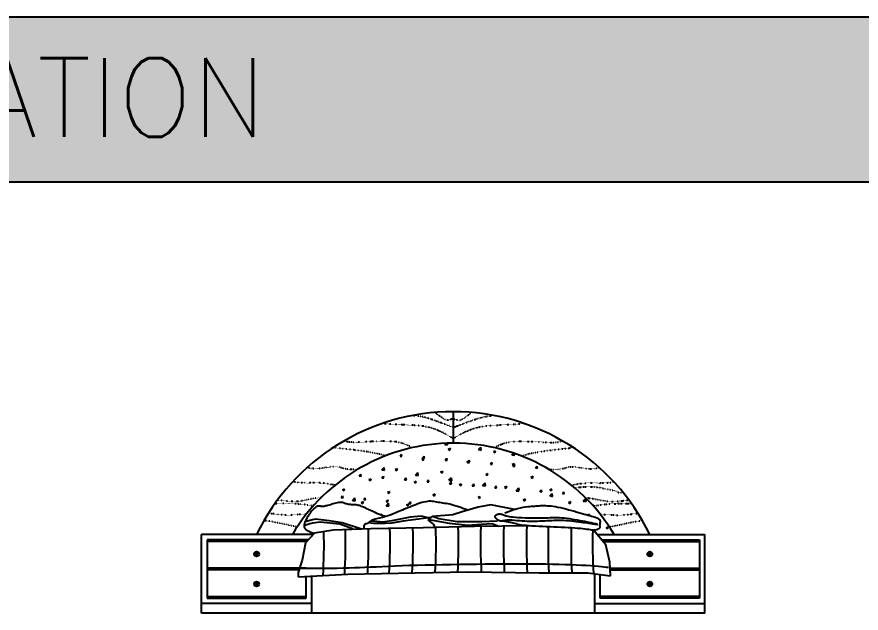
# Model space of a CAD drawing. Header units: millimetres. Extents: x 6388 to 59789, y -18725 to 8137.
# Drawn here: x 36624 to 41991, y 4348 to 8137 of the extents above; entities that cross this region are included whole.
import ezdxf

# ---------------------------------------------------------------- set-up
doc = ezdxf.new("R2010")
doc.units = ezdxf.units.MM
doc.linetypes.add('DOT', pattern=[0.25, 0, -0.25])
doc.layers.add('www.cad-blocks.net', color=7, linetype='Continuous')
doc.styles.get("Standard").update_dxf_attribs({"font": 'arial.ttf'})

# ---------------------------------------------------------------- blocks, each defined once
blk = doc.blocks.new('A$C733158CD')
at = {"linetype": 'DOT'}
for p, q in [((1348.2, 1254.7), (1337.6, 1255)), ((1368.4, 1253), (1348.2, 1254.7)), ((1387.5, 1250.3), (1368.4, 1253)), ((1406, 1246.7), (1387.5, 1250.3)), ((1424.1, 1242.2), (1406, 1246.7)), ((1442.3, 1237), (1424.1, 1242.2)), ((1460.8, 1231.1), (1442.3, 1237)), ((1484.8, 1274.2), (1483.9, 1275.1)), ((1489.8, 1269.8), (1484.8, 1274.2)), ((1495.3, 1265.4), (1489.8, 1269.8)), ((1501, 1261), (1495.3, 1265.4)), ((1506.8, 1256.8), (1501, 1261)), ((1512.8, 1252.6), (1506.8, 1256.8)), ((1518.6, 1248.5), (1512.8, 1252.6)), ((1524.3, 1244.5), (1518.6, 1248.5)), ((1529.8, 1240.7), (1524.3, 1244.5)), ((1535, 1237.1), (1529.8, 1240.7)), ((1540.1, 1233.8), (1535, 1237.1)), ((1596.2, 1235.7), (1592.6, 1233.9)), ((1598.8, 1237.1), (1596.2, 1235.7)), ((1600, 1237.8), (1598.8, 1237.1)), ((1600, 1237.8), (1601.2, 1237.1)), ((1601.2, 1237.1), (1603.8, 1235.7)), ((1603.8, 1235.7), (1607.4, 1233.9)), ((1659.9, 1233.8), (1665, 1237.1)), ((1665, 1237.1), (1670.2, 1240.7)), ((1670.2, 1240.7), (1675.7, 1244.5)), ((1675.7, 1244.5), (1681.4, 1248.5)), ((1681.4, 1248.5), (1687.2, 1252.6)), ((1687.2, 1252.6), (1693.2, 1256.8)), ((1693.2, 1256.8), (1699, 1261)), ((1699, 1261), (1704.7, 1265.4)), ((1704.7, 1265.4), (1710.2, 1269.8)), ((1710.2, 1269.8), (1715.2, 1274.2)), ((1715.2, 1274.2), (1716.1, 1275.1)), ((1739.2, 1231.1), (1757.7, 1237)), ((1757.7, 1237), (1775.9, 1242.2)), ((1775.9, 1242.2), (1794, 1246.7)), ((1794, 1246.7), (1812.5, 1250.3)), ((1812.5, 1250.3), (1831.6, 1253)), ((1831.6, 1253), (1851.8, 1254.7)), ((1851.8, 1254.7), (1862.4, 1255)), ((1166.9, 1203.4), (1149.6, 1205.1)), ((1207.1, 1200.3), (1166.9, 1203.4)), ((1244.9, 1198.2), (1207.1, 1200.3)), ((1280.6, 1196.6), (1244.9, 1198.2)), ((1314.3, 1195.2), (1280.6, 1196.6)), ((1346.3, 1193.6), (1314.3, 1195.2)), ((1376.8, 1191.3), (1346.3, 1193.6)), ((1406, 1188), (1376.8, 1191.3)), ((1434.1, 1183.1), (1406, 1188)), ((1461.4, 1176.3), (1434.1, 1183.1)), ((1480.2, 1224.4), (1460.8, 1231.1)), ((1500.5, 1217.2), (1480.2, 1224.4)), ((1521.1, 1209.7), (1500.5, 1217.2)), ((1541.1, 1202.3), (1521.1, 1209.7)), ((1545.2, 1231), (1540.1, 1233.8)), ((1559.5, 1195.4), (1541.1, 1202.3)), ((1550.2, 1228.7), (1545.2, 1231)), ((1555.3, 1227), (1550.2, 1228.7)), ((1560.5, 1226), (1555.3, 1227)), ((1575.5, 1189.4), (1559.5, 1195.4)), ((1566, 1225.9), (1560.5, 1226)), ((1571.7, 1226.6), (1566, 1225.9)), ((1577.4, 1228), (1571.7, 1226.6)), ((1588.2, 1184.5), (1575.5, 1189.4)), ((1582.9, 1229.8), (1577.4, 1228)), ((1588.1, 1231.8), (1582.9, 1229.8)), ((1592.6, 1233.9), (1588.1, 1231.8)), ((1596.7, 1181.3), (1588.2, 1184.5)), ((1600, 1180), (1596.7, 1181.3)), ((1600, 1180), (1603.3, 1181.3)), ((1603.3, 1181.3), (1611.8, 1184.5)), ((1607.4, 1233.9), (1611.9, 1231.8)), ((1611.8, 1184.5), (1624.5, 1189.4)), ((1611.9, 1231.8), (1617.1, 1229.8)), ((1617.1, 1229.8), (1622.6, 1228)), ((1622.6, 1228), (1628.3, 1226.6)), ((1624.5, 1189.4), (1640.5, 1195.4)), ((1628.3, 1226.6), (1634, 1225.9)), ((1634, 1225.9), (1639.5, 1226)), ((1639.5, 1226), (1644.7, 1227)), ((1640.5, 1195.4), (1658.9, 1202.3)), ((1644.7, 1227), (1649.8, 1228.7)), ((1649.8, 1228.7), (1654.8, 1231)), ((1654.8, 1231), (1659.9, 1233.8)), ((1658.9, 1202.3), (1678.9, 1209.7)), ((1678.9, 1209.7), (1699.5, 1217.2)), ((1699.5, 1217.2), (1719.8, 1224.4)), ((1719.8, 1224.4), (1739.2, 1231.1)), ((1738.6, 1176.3), (1765.9, 1183.1)), ((1765.9, 1183.1), (1794, 1188)), ((1794, 1188), (1823.2, 1191.3)), ((1823.2, 1191.3), (1853.7, 1193.6)), ((1853.7, 1193.6), (1885.7, 1195.2)), ((1885.7, 1195.2), (1919.4, 1196.6)), ((1919.4, 1196.6), (1955.1, 1198.2)), ((1955.1, 1198.2), (1992.9, 1200.3)), ((1992.9, 1200.3), (2033.1, 1203.4)), ((2033.1, 1203.4), (2050.4, 1205.1)), ((1487.9, 1167.3), (1461.4, 1176.3)), ((1513.2, 1156.9), (1487.9, 1167.3)), ((1536.5, 1145.7), (1513.2, 1156.9)), ((1557.2, 1134.7), (1536.5, 1145.7)), ((1574.5, 1124.6), (1557.2, 1134.7)), ((1625.5, 1124.6), (1642.8, 1134.7)), ((1642.8, 1134.7), (1663.5, 1145.7)), ((1663.5, 1145.7), (1686.8, 1156.9)), ((1686.8, 1156.9), (1712.1, 1167.3)), ((1712.1, 1167.3), (1738.6, 1176.3)), ((914.6, 1091.2), (905.8, 1094.5)), ((924.9, 1088.6), (914.6, 1091.2)), ((936.5, 1086.7), (924.9, 1088.6)), ((949.6, 1085.5), (936.5, 1086.7)), ((964.8, 1085), (949.6, 1085.5)), ((982.4, 1085.1), (964.8, 1085)), ((1002.7, 1085.7), (982.4, 1085.1)), ((1026.1, 1086.8), (1002.7, 1085.7)), ((1052.8, 1088.2), (1026.1, 1086.8)), ((1082.1, 1089.8), (1052.8, 1088.2)), ((1113, 1091.1), (1082.1, 1089.8)), ((1144.7, 1092), (1113, 1091.1)), ((1176.3, 1092), (1144.7, 1092)), ((1206.8, 1090.8), (1176.3, 1092)), ((1235.4, 1088.2), (1206.8, 1090.8)), ((1261.1, 1083.8), (1235.4, 1088.2)), ((1283.4, 1077.4), (1261.1, 1083.8)), ((1302.9, 1069.6), (1283.4, 1077.4)), ((1587.9, 1116.2), (1574.5, 1124.6)), ((1596.6, 1110.5), (1587.9, 1116.2)), ((1600, 1108.2), (1596.6, 1110.5)), ((1600, 1108.2), (1603.4, 1110.5)), ((1603.4, 1110.5), (1612.1, 1116.2)), ((1612.1, 1116.2), (1625.5, 1124.6)), ((1897.1, 1069.6), (1916.6, 1077.4)), ((1916.6, 1077.4), (1938.9, 1083.8)), ((1938.9, 1083.8), (1964.6, 1088.2)), ((1964.6, 1088.2), (1993.2, 1090.8)), ((1993.2, 1090.8), (2023.7, 1092)), ((2023.7, 1092), (2055.3, 1092)), ((2055.3, 1092), (2087, 1091.1)), ((2087, 1091.1), (2117.9, 1089.8)), ((2117.9, 1089.8), (2147.2, 1088.2)), ((2147.2, 1088.2), (2173.9, 1086.8)), ((2173.9, 1086.8), (2197.3, 1085.7)), ((2197.3, 1085.7), (2217.6, 1085.1)), ((2217.6, 1085.1), (2235.2, 1085)), ((2235.2, 1085), (2250.4, 1085.5)), ((2250.4, 1085.5), (2263.5, 1086.7)), ((2263.5, 1086.7), (2275.1, 1088.6)), ((2275.1, 1088.6), (2285.4, 1091.2)), ((2285.4, 1091.2), (2294.2, 1094.5)), ((860.9, 1049.1), (836.8, 1052)), ((895.8, 1045.1), (860.9, 1049.1)), ((933.3, 1041), (895.8, 1045.1)), ((972.6, 1036.4), (933.3, 1041)), ((1013, 1031.1), (972.6, 1036.4)), ((1053.5, 1025.1), (1013, 1031.1)), ((1093.3, 1017.9), (1053.5, 1025.1)), ((1320.6, 1060.7), (1302.9, 1069.6)), ((1337.5, 1051.5), (1320.6, 1060.7)), ((1338.5, 1051), (1337.5, 1051.5)), ((1861.5, 1051), (1862.5, 1051.5)), ((1862.5, 1051.5), (1879.4, 1060.7)), ((1879.4, 1060.7), (1897.1, 1069.6)), ((2106.7, 1017.9), (2146.5, 1025.1)), ((2146.5, 1025.1), (2187, 1031.1)), ((2187, 1031.1), (2227.4, 1036.4)), ((2227.4, 1036.4), (2266.7, 1041)), ((2266.7, 1041), (2304.2, 1045.1)), ((2304.2, 1045.1), (2339.1, 1049.1)), ((2339.1, 1049.1), (2363.2, 1052)), ((1131.6, 1009.5), (1093.3, 1017.9)), ((1167.4, 999.5), (1131.6, 1009.5)), ((1168.6, 999.2), (1167.4, 999.5)), ((2031.4, 999.2), (2032.6, 999.5)), ((2032.6, 999.5), (2068.4, 1009.5)), ((2068.4, 1009.5), (2106.7, 1017.9)), ((684.6, 922.1), (672.9, 926.2)), ((700.6, 918.7), (684.6, 922.1)), ((717.6, 917.3), (700.6, 918.7)), ((735.5, 917.6), (717.6, 917.3)), ((753.7, 919.2), (735.5, 917.6)), ((772, 921.5), (753.7, 919.2)), ((789.9, 924.2), (772, 921.5)), ((807.1, 926.9), (789.9, 924.2)), ((823.2, 929.1), (807.1, 926.9)), ((837.8, 930.3), (823.2, 929.1)), ((850.6, 930.3), (837.8, 930.3)), ((861.9, 929.3), (850.6, 930.3)), ((872.1, 927.4), (861.9, 929.3)), ((881.7, 925), (872.1, 927.4)), ((891, 922.3), (881.7, 925)), ((900.5, 919.6), (891, 922.3)), ((910.6, 917.2), (900.5, 919.6)), ((921.7, 915.3), (910.6, 917.2)), ((934.1, 914.1), (921.7, 915.3)), ((948, 913.5), (934.1, 914.1)), ((963.4, 913.3), (948, 913.5)), ((980.3, 913.2), (963.4, 913.3)), ((991.6, 913), (980.3, 913.2)), ((2208.4, 913), (2219.7, 913.2)), ((2219.7, 913.2), (2236.6, 913.3)), ((2236.6, 913.3), (2252, 913.5)), ((2252, 913.5), (2265.9, 914.1)), ((2265.9, 914.1), (2278.3, 915.3)), ((2278.3, 915.3), (2289.4, 917.2)), ((2289.4, 917.2), (2299.5, 919.6)), ((2299.5, 919.6), (2309, 922.3)), ((2309, 922.3), (2318.3, 925)), ((2318.3, 925), (2327.9, 927.4)), ((2327.9, 927.4), (2338.1, 929.3)), ((2338.1, 929.3), (2349.4, 930.3)), ((2349.4, 930.3), (2362.2, 930.3)), ((2362.2, 930.3), (2376.8, 929.1)), ((2376.8, 929.1), (2392.9, 926.9)), ((2392.9, 926.9), (2410.1, 924.2)), ((2410.1, 924.2), (2428, 921.5)), ((2428, 921.5), (2446.3, 919.2)), ((2446.3, 919.2), (2464.5, 917.6)), ((2464.5, 917.6), (2482.4, 917.3)), ((2482.4, 917.3), (2499.4, 918.7)), ((2499.4, 918.7), (2515.4, 922.1)), ((2515.4, 922.1), (2527.1, 926.2)), ((586.7, 832.5), (578.9, 833.8)), ((609.7, 829.6), (586.7, 832.5)), ((632.3, 827.7), (609.7, 829.6)), ((654.3, 826.9), (632.3, 827.7)), ((675.8, 826.7), (654.3, 826.9)), ((696.8, 826.9), (675.8, 826.7)), ((717.3, 827.1), (696.8, 826.9)), ((737.2, 827.2), (717.3, 827.1)), ((756.5, 826.7), (737.2, 827.2)), ((775.3, 825.5), (756.5, 826.7)), ((793.4, 823.3), (775.3, 825.5)), ((811.1, 820.2), (793.4, 823.3)), ((828.4, 816.7), (811.1, 820.2)), ((845.4, 812.9), (828.4, 816.7)), ((847.6, 812.4), (845.4, 812.9)), ((2352.4, 812.4), (2354.6, 812.9)), ((2354.6, 812.9), (2371.6, 816.7)), ((2371.6, 816.7), (2388.9, 820.2)), ((2388.9, 820.2), (2406.6, 823.3)), ((2406.6, 823.3), (2424.7, 825.5)), ((2424.7, 825.5), (2443.5, 826.7)), ((2443.5, 826.7), (2462.8, 827.2)), ((2462.8, 827.2), (2482.7, 827.1)), ((2482.7, 827.1), (2503.2, 826.9)), ((2503.2, 826.9), (2524.2, 826.7)), ((2524.2, 826.7), (2545.7, 826.9)), ((2545.7, 826.9), (2567.7, 827.7)), ((2567.7, 827.7), (2590.3, 829.6)), ((2590.3, 829.6), (2613.3, 832.5)), ((2613.3, 832.5), (2621.1, 833.8)), ((2374.8, 793.7), (2381.6, 799.8)), ((2381.6, 799.8), (2408.3, 799.8)), ((2408.3, 799.8), (2433.9, 803.4)), ((2433.9, 803.4), (2436.2, 803.4)), ((2436.2, 803.4), (2485.5, 803.4)), ((2485.5, 803.4), (2491, 803.4)), ((2491, 803.4), (2542.3, 796.1)), ((2542.3, 796.1), (2572.4, 788.8)), ((2572.4, 788.8), (2615.2, 781.5)), ((2615.2, 781.5), (2655.3, 765.6)), ((2655.3, 765.6), (2665, 765.3)), ((2665, 765.3), (2680.2, 765.8)), ((494.7, 717.5), (483.3, 718.8)), ((522.2, 714.3), (494.7, 717.5)), ((548.1, 711.5), (522.2, 714.3)), ((572.2, 709.6), (548.1, 711.5)), ((594.6, 709), (572.2, 709.6)), ((615.2, 710.1), (594.6, 709)), ((634.7, 712.5), (615.2, 710.1)), ((653.5, 715.9), (634.7, 712.5)), ((672.4, 719.8), (653.5, 715.9)), ((691.9, 724), (672.4, 719.8)), ((712.8, 727.9), (691.9, 724)), ((735.5, 731.2), (712.8, 727.9)), ((759.7, 733.3), (735.5, 731.2)), ((2440.3, 733.3), (2464.5, 731.2)), ((2464.5, 731.2), (2487.2, 727.9)), ((2487.2, 727.9), (2508.1, 724)), ((2508.1, 724), (2527.6, 719.8)), ((2527.6, 719.8), (2546.5, 715.9)), ((2546.5, 715.9), (2565.3, 712.5)), ((2565.3, 712.5), (2584.8, 710.1)), ((2584.8, 710.1), (2605.4, 709)), ((2605.4, 709), (2627.8, 709.6)), ((2627.8, 709.6), (2651.9, 711.5)), ((2651.9, 711.5), (2677.8, 714.3)), ((2677.8, 714.3), (2705.3, 717.5)), ((2705.3, 717.5), (2716.7, 718.8)), ((466.9, 695.3), (466.2, 695.3)), ((493.6, 695.6), (466.9, 695.3)), ((518.9, 695.8), (493.6, 695.6)), ((543, 695.7), (518.9, 695.8)), ((565.9, 695.3), (543, 695.7)), ((587.8, 694.7), (565.9, 695.3)), ((608.8, 693.6), (587.8, 694.7)), ((628.9, 692.1), (608.8, 693.6)), ((648.2, 690.2), (628.9, 692.1)), ((667, 687.7), (648.2, 690.2)), ((685.3, 684.7), (667, 687.7)), ((703.4, 681.4), (685.3, 684.7)), ((709.5, 680.2), (703.4, 681.4)), ((2490.5, 680.2), (2496.6, 681.4)), ((2496.6, 681.4), (2514.7, 684.7)), ((2514.7, 684.7), (2533, 687.7)), ((2533, 687.7), (2551.8, 690.2)), ((2551.8, 690.2), (2571.1, 692.1)), ((2571.1, 692.1), (2591.2, 693.6)), ((2591.2, 693.6), (2612.2, 694.7)), ((2612.2, 694.7), (2634.1, 695.3)), ((2634.1, 695.3), (2657, 695.7)), ((2657, 695.7), (2681.1, 695.8)), ((2681.1, 695.8), (2706.4, 695.6)), ((2706.4, 695.6), (2733.1, 695.3)), ((2733.1, 695.3), (2733.8, 695.3)), ((438.9, 631.9), (424.1, 632.5)), ((454.5, 630.7), (438.9, 631.9)), ((469.6, 629.3), (454.5, 630.7)), ((484.3, 627.7), (469.6, 629.3)), ((498.5, 626.1), (484.3, 627.7)), ((512.1, 624.7), (498.5, 626.1)), ((525.3, 623.5), (512.1, 624.7)), ((537.9, 622.8), (525.3, 623.5)), ((550, 622.6), (537.9, 622.8)), ((561.8, 622.9), (550, 622.6)), ((573.6, 623.4), (561.8, 622.9)), ((585.8, 624.2), (573.6, 623.4)), ((598.5, 625), (585.8, 624.2)), ((612.1, 625.7), (598.5, 625)), ((626.9, 626.3), (612.1, 625.7)), ((664.7, 626.8), (626.9, 626.3)), ((2535.3, 626.8), (2573.1, 626.3)), ((2573.1, 626.3), (2587.9, 625.7)), ((2587.9, 625.7), (2601.5, 625)), ((2601.5, 625), (2614.2, 624.2)), ((2614.2, 624.2), (2626.4, 623.4)), ((2626.4, 623.4), (2638.2, 622.9)), ((2638.2, 622.9), (2650, 622.6)), ((2650, 622.6), (2662.1, 622.8)), ((2662.1, 622.8), (2674.7, 623.5)), ((2674.7, 623.5), (2687.9, 624.7)), ((2687.9, 624.7), (2701.5, 626.1)), ((2701.5, 626.1), (2715.7, 627.7)), ((2715.7, 627.7), (2730.4, 629.3)), ((2730.4, 629.3), (2745.5, 630.7)), ((2745.5, 630.7), (2761.1, 631.9)), ((2761.1, 631.9), (2775.9, 632.5)), ((404.4, 587), (396.7, 587.5)), ((442.4, 582.6), (404.4, 587)), ((607.5, 547.8), (442.4, 582.6)), ((2592.5, 547.8), (2757.6, 582.6)), ((2757.6, 582.6), (2795.6, 587)), ((2795.6, 587), (2803.3, 587.5))]:
    blk.add_line(p, q, dxfattribs=at)
for p, q in [((1600, 1280), (1600, 1080)), ((1546.5, 1071.8), (1553.5, 1079.1)), ((1564.3, 1069), (1563.1, 1079.4)), ((1546.5, 1071.8), (1564.3, 1069)), ((1567.7, 1042), (1581.7, 1047.4)), ((1567.7, 1042), (1577.7, 1035.3)), ((1577.7, 1035.3), (1581.7, 1047.4)), ((1759.9, 1038.7), (1775.5, 1054.9)), ((1759.9, 1038.7), (1777.7, 1035.9)), ((1777.7, 1035.9), (1775.5, 1054.9)), ((1855.1, 1026), (1869.1, 1031.4)), ((1855.1, 1026), (1865.1, 1019.3)), ((1865.1, 1019.3), (1869.2, 1031.4)), ((1262.2, 997.5), (1271.8, 1009)), ((1262.2, 997.5), (1274.1, 996.5)), ((1274.2, 996.5), (1271.8, 1009)), ((1399.7, 977.5), (1413.7, 982.9)), ((1399.7, 977.5), (1409.6, 970.8)), ((1405.6, 985), (1415.3, 996.5)), ((1405.6, 985), (1417.6, 983.9)), ((1409.6, 970.8), (1413.7, 982.9)), ((1417.6, 983.9), (1415.3, 996.5)), ((1549.1, 972.4), (1558.7, 983.9)), ((1549.1, 972.4), (1561, 971.4)), ((1561.1, 971.4), (1558.8, 983.9)), ((1687.1, 961.5), (1701.1, 966.9)), ((1692.5, 959.9), (1702.2, 971.4)), ((1697.1, 954.8), (1701.1, 966.9)), ((1704.5, 958.8), (1702.2, 971.4)), ((1973.4, 1005.6), (1983.8, 1016.5)), ((1973.4, 1005.6), (1991.2, 1002.8)), ((1991.2, 1002.8), (1989.8, 1014.4)), ((1146.1, 910.1), (1161.7, 926.3)), ((1163.9, 907.3), (1161.7, 926.3)), ((1231.6, 913), (1245.6, 918.4)), ((1231.6, 913), (1241.6, 906.3)), ((1241.6, 906.3), (1245.6, 918.4)), ((1687.1, 961.5), (1697, 954.8)), ((1692.5, 959.9), (1704.5, 958.8)), ((1836, 947.3), (1845.6, 958.8)), ((1836, 947.3), (1847.9, 946.3)), ((1848, 946.3), (1845.7, 958.8)), ((1974.5, 945.5), (1988.5, 950.8)), ((1974.5, 945.5), (1984.5, 938.8)), ((1979.4, 934.8), (1989.1, 946.3)), ((1979.4, 934.8), (1991.4, 933.7)), ((1984.5, 938.8), (1988.5, 950.8)), ((1991.4, 933.7), (1989.1, 946.3)), ((2122.9, 922.2), (2132.5, 933.7)), ((2122.9, 922.2), (2134.9, 921.2)), ((2134.9, 921.2), (2132.6, 933.7)), ((1003, 872.2), (1012.7, 883.7)), ((1003, 872.2), (1015, 871.1)), ((1015, 871.2), (1012.7, 883.7)), ((1146.1, 910.1), (1163.9, 907.3)), ((1146.5, 859.6), (1156.1, 871.1)), ((1146.5, 859.6), (1158.4, 858.6)), ((1158.5, 858.6), (1156.1, 871.1)), ((1359.5, 877), (1375.1, 893.2)), ((1359.5, 877), (1377.3, 874.2)), ((1377.3, 874.2), (1375.1, 893.2)), ((1519, 897), (1533, 902.3)), ((1519, 897), (1529, 890.3)), ((1529, 890.3), (1533.1, 902.4)), ((1573, 843.9), (1588.6, 860.1)), ((1590.8, 841.1), (1588.6, 860.1)), ((1806.5, 881), (1820.5, 886.3)), ((1806.5, 881), (1816.4, 874.2)), ((1816.4, 874.3), (1820.5, 886.3)), ((2093.9, 864.9), (2107.9, 870.3)), ((2093.9, 864.9), (2103.8, 858.2)), ((2103.9, 858.2), (2107.9, 870.3)), ((1063.6, 848.5), (1077.6, 853.9)), ((1063.6, 848.5), (1073.5, 841.8)), ((1073.5, 841.8), (1077.6, 853.9)), ((1289.9, 847.1), (1299.6, 858.6)), ((1289.9, 847.1), (1301.9, 846)), ((1301.9, 846.1), (1299.6, 858.6)), ((1351, 832.5), (1365, 837.8)), ((1351, 832.5), (1360.9, 825.8)), ((1361, 825.8), (1365, 837.9)), ((1433.4, 834.5), (1443, 846)), ((1433.4, 834.5), (1445.3, 833.5)), ((1445.4, 833.5), (1443, 846)), ((1573, 843.9), (1590.8, 841.1)), ((1576.8, 822), (1586.5, 833.5)), ((1576.8, 822), (1588.8, 820.9)), ((1588.8, 821), (1586.5, 833.5)), ((1638.4, 816.4), (1652.4, 821.8)), ((1638.4, 816.4), (1648.4, 809.7)), ((1648.4, 809.7), (1652.4, 821.8)), ((1720.3, 809.4), (1729.9, 820.9)), ((1720.3, 809.4), (1732.2, 808.4)), ((1732.3, 808.4), (1730, 820.9)), ((1786.4, 810.8), (1802, 827)), ((1786.4, 810.8), (1804.2, 808)), ((1804.2, 808), (1802, 827)), ((1863.7, 796.9), (1873.4, 808.4)), ((1875.7, 795.8), (1873.4, 808.4)), ((1925.9, 800.4), (1939.9, 805.8)), ((1935.8, 793.7), (1939.9, 805.8)), ((895.5, 784), (909.5, 789.4)), ((895.5, 784), (905.5, 777.3)), ((905.5, 777.3), (909.6, 789.4)), ((1183, 768), (1197, 773.3)), ((1183, 768), (1192.9, 761.3)), ((1192.9, 761.3), (1197, 773.3)), ((1470.4, 751.9), (1484.4, 757.3)), ((1470.4, 751.9), (1480.3, 745.2)), ((1480.3, 745.2), (1484.4, 757.3)), ((1863.7, 796.9), (1875.7, 795.8)), ((1925.9, 800.4), (1935.8, 793.7)), ((1999.9, 777.7), (2015.5, 793.9)), ((1999.9, 777.7), (2017.7, 774.9)), ((2007.2, 784.3), (2016.8, 795.8)), ((2007.2, 784.3), (2019.2, 783.3)), ((2017.7, 774.9), (2015.5, 793.9)), ((2019.2, 783.3), (2016.9, 795.8)), ((2150.6, 771.8), (2160.3, 783.3)), ((2150.6, 771.8), (2162.6, 770.7)), ((2162.6, 770.7), (2160.3, 783.3)), ((2213.3, 784.4), (2227.3, 789.8)), ((2213.3, 784.4), (2223.2, 777.7)), ((2213.3, 744.6), (2228.9, 760.8)), ((2223.2, 777.7), (2227.3, 789.8)), ((2231.1, 741.8), (2228.9, 760.8)), ((2294.1, 759.2), (2303.7, 770.7)), ((2294.1, 759.2), (2306.1, 758.2)), ((2306.1, 758.2), (2303.8, 770.7)), ((853.2, 698.6), (844.4, 696.4)), ((861.8, 700.5), (853.2, 698.6)), ((870, 702), (861.8, 700.5)), ((877.8, 703), (870, 702)), ((884.9, 703.4), (877.8, 703)), ((891.2, 703), (884.9, 703.4)), ((887.3, 734.3), (897, 745.8)), ((887.3, 734.3), (899.3, 733.3)), ((896.9, 702.1), (891.2, 703)), ((902, 700.7), (896.9, 702.1)), ((899.3, 733.3), (897, 745.8)), ((906.9, 699), (902, 700.7)), ((911.7, 697.1), (906.9, 699)), ((959.2, 715.2), (974.7, 731.5)), ((959.2, 715.2), (976.9, 712.5)), ((977, 712.5), (974.8, 731.5)), ((1014.9, 703.5), (1028.9, 708.8)), ((1014.9, 703.5), (1024.9, 696.7)), ((1024.9, 696.8), (1028.9, 708.8)), ((1030.8, 721.8), (1040.4, 733.2)), ((1030.8, 721.8), (1042.7, 720.7)), ((1042.8, 720.7), (1040.4, 733.3)), ((1172.6, 682.1), (1188.2, 698.4)), ((1174.2, 709.2), (1183.9, 720.7)), ((1174.2, 709.2), (1186.2, 708.2)), ((1186.2, 708.2), (1183.9, 720.7)), ((1190.4, 679.4), (1188.2, 698.4)), ((1317.7, 696.7), (1327.3, 708.1)), ((1329.7, 695.6), (1327.3, 708.2)), ((1388.2, 698.2), (1375.4, 693.8)), ((1400.7, 702.1), (1388.2, 698.2)), ((1413, 705.4), (1400.7, 702.1)), ((1424.9, 708.1), (1413, 705.4)), ((1436.4, 709.8), (1424.9, 708.1)), ((1447.3, 710.7), (1436.4, 709.8)), ((1457.7, 710.7), (1447.3, 710.7)), ((1467.8, 710), (1457.7, 710.7)), ((1477.5, 708.8), (1467.8, 710)), ((1487.1, 707.3), (1477.5, 708.8)), ((1496.5, 705.5), (1487.1, 707.3)), ((1505.9, 703.7), (1496.5, 705.5)), ((1515.3, 701.9), (1505.9, 703.7)), ((1524.9, 700.3), (1515.3, 701.9)), ((1534.8, 698.8), (1524.9, 700.3)), ((1545, 697.3), (1534.8, 698.8)), ((1757.8, 735.9), (1771.8, 741.3)), ((1757.8, 735.9), (1767.8, 729.2)), ((1767.8, 729.2), (1771.8, 741.3)), ((2045.2, 719.9), (2059.2, 725.3)), ((2045.2, 719.9), (2055.2, 713.2)), ((2055.2, 713.2), (2059.3, 725.3)), ((2213.3, 744.6), (2231.1, 741.8)), ((2332.7, 703.9), (2346.7, 709.3)), ((2332.7, 703.9), (2342.6, 697.2)), ((2342.6, 697.2), (2346.7, 709.3)), ((2426.8, 711.4), (2442.4, 727.7)), ((2426.8, 711.4), (2444.6, 708.7)), ((2444.6, 708.7), (2442.4, 727.7)), ((699.4, 647.4), (695.1, 642.3)), ((703.9, 652.6), (699.4, 647.4)), ((708.7, 657.8), (703.9, 652.6)), ((713.7, 662.7), (708.7, 657.8)), ((718.7, 667.2), (713.7, 662.7)), ((723.7, 671.2), (718.7, 667.2)), ((728.6, 674.6), (723.7, 671.2)), ((733.4, 677.1), (728.6, 674.6)), ((737.9, 678.7), (733.4, 677.1)), ((742.3, 679.5), (737.9, 678.7)), ((746.6, 679.6), (742.3, 679.5)), ((750.8, 679.4), (746.6, 679.6)), ((755.1, 678.9), (750.8, 679.4)), ((759.4, 678.3), (755.1, 678.9)), ((763.9, 677.8), (759.4, 678.3)), ((768.6, 677.6), (763.9, 677.8)), ((773.6, 677.8), (768.6, 677.6)), ((778.9, 678.4), (773.6, 677.8)), ((784.6, 679.5), (778.9, 678.4)), ((790.6, 680.9), (784.6, 679.5)), ((797, 682.5), (790.6, 680.9)), ((803.8, 684.5), (797, 682.5)), ((811, 686.6), (803.8, 684.5)), ((818.8, 689), (811, 686.6)), ((827, 691.5), (818.8, 689)), ((835.6, 694), (827, 691.5)), ((844.4, 696.4), (835.6, 694)), ((916.5, 695.2), (911.7, 697.1)), ((921.6, 693.5), (916.5, 695.2)), ((927.1, 692), (921.6, 693.5)), ((933.2, 690.9), (927.1, 692)), ((939.7, 690.1), (933.2, 690.9)), ((946.7, 689.5), (939.7, 690.1)), ((953.9, 689.1), (946.7, 689.5)), ((961.3, 688.7), (953.9, 689.1)), ((968.7, 688.3), (961.3, 688.7)), ((976.1, 687.8), (968.7, 688.3)), ((983.3, 687), (976.1, 687.8)), ((990.2, 685.9), (983.3, 687)), ((996.9, 684.5), (990.2, 685.9)), ((1003.5, 682.8), (996.9, 684.5)), ((1010, 680.8), (1003.5, 682.8)), ((1016.5, 678.5), (1010, 680.8)), ((1023, 676), (1016.5, 678.5)), ((1029.6, 673.2), (1023, 676)), ((1036.4, 670.1), (1029.6, 673.2)), ((1043.4, 666.8), (1036.4, 670.1)), ((1050.7, 663.3), (1043.4, 666.8)), ((1058.4, 659.6), (1050.7, 663.3)), ((1066.5, 655.8), (1058.4, 659.6)), ((1075, 651.7), (1066.5, 655.8)), ((1084.1, 647.5), (1075, 651.7)), ((1093.7, 643.1), (1084.1, 647.5)), ((1172.6, 682.1), (1190.4, 679.4)), ((1254.5, 645.7), (1244.1, 641.3)), ((1265.4, 650.2), (1254.5, 645.7)), ((1276.6, 654.8), (1265.4, 650.2)), ((1288.1, 659.5), (1276.6, 654.8)), ((1300, 664.2), (1288.1, 659.5)), ((1312.1, 669.1), (1300, 664.2)), ((1302.3, 687.4), (1316.3, 692.8)), ((1302.3, 687.4), (1312.3, 680.7)), ((1324.4, 674.1), (1312.1, 669.1)), ((1312.3, 680.7), (1316.4, 692.8)), ((1317.7, 696.7), (1329.6, 695.6)), ((1337, 679.1), (1324.4, 674.1)), ((1349.7, 684.1), (1337, 679.1)), ((1362.6, 689), (1349.7, 684.1)), ((1375.4, 693.8), (1362.6, 689)), ((1555.6, 695.7), (1545, 697.3)), ((1566.8, 693.7), (1555.6, 695.7)), ((1578.6, 691.3), (1566.8, 693.7)), ((1591.3, 688.4), (1578.6, 691.3)), ((1604.8, 684.8), (1591.3, 688.4)), ((1619.1, 680.4), (1604.8, 684.8)), ((1613.5, 682.1), (1614.2, 683)), ((1614.5, 681.8), (1614.3, 683)), ((1633.8, 675.6), (1619.1, 680.4)), ((1648.2, 670.5), (1633.8, 675.6)), ((1661.6, 665.6), (1648.2, 670.5)), ((1758.3, 672.6), (1656.9, 642.8)), ((1673.5, 661.1), (1661.6, 665.6)), ((1683.1, 657.4), (1673.5, 661.1)), ((1689.8, 654.7), (1683.1, 657.4)), ((1693, 653.4), (1689.8, 654.7)), ((1838.8, 687.5), (1758.3, 672.6)), ((1989.2, 659.3), (1838.8, 687.5)), ((1928.2, 636.9), (1958.5, 648.8)), ((1958.5, 648.8), (1984.9, 658)), ((1984.9, 658), (2007.9, 665)), ((2007.9, 665), (2027.8, 669.9)), ((2027.8, 669.9), (2045.2, 673.4)), ((2045.2, 673.4), (2060.3, 675.6)), ((2060.3, 675.6), (2073.8, 677)), ((2073.8, 677), (2085.9, 678.1)), ((2085.9, 678.1), (2097.2, 679)), ((2097.2, 679), (2107.7, 679.8)), ((2107.7, 679.8), (2117.7, 680.6)), ((2117.7, 680.6), (2127.3, 681.3)), ((2127.3, 681.3), (2136.7, 681.9)), ((2136.7, 681.9), (2146.1, 682.4)), ((2146.1, 682.4), (2155.5, 682.8)), ((2155.5, 682.8), (2165.2, 683)), ((2165.2, 683), (2175.3, 683.1)), ((2175.3, 683.1), (2185.9, 683)), ((2185.9, 683), (2197.1, 682.6)), ((2197.1, 682.6), (2209, 681.9)), ((2209, 681.9), (2221.6, 680.8)), ((2221.6, 680.8), (2235.1, 679.1)), ((2235.1, 679.1), (2249.6, 676.9)), ((2249.6, 676.9), (2265, 674.1)), ((2265, 674.1), (2281.6, 670.6)), ((2281.6, 670.6), (2298.9, 666.5)), ((2298.9, 666.5), (2316.8, 662.1)), ((2316.8, 662.1), (2335, 657.3)), ((2335, 657.3), (2353.1, 652.3)), ((2353.1, 652.3), (2370.8, 647.4)), ((2370.8, 647.4), (2387.9, 642.5)), ((706, 592.8), (659, 580.3)), ((663.3, 591.3), (660.4, 585.2)), ((666.3, 597.4), (663.3, 591.3)), ((669.3, 603.1), (666.3, 597.4)), ((672.2, 608.5), (669.3, 603.1)), ((675.1, 613.6), (672.2, 608.5)), ((678.1, 618.5), (675.1, 613.6)), ((681.1, 623.3), (678.1, 618.5)), ((684.2, 628), (681.1, 623.3)), ((687.6, 632.6), (684.2, 628)), ((691.2, 637.4), (687.6, 632.6)), ((695.1, 642.3), (691.2, 637.4)), ((726.9, 596.2), (706, 592.8)), ((810.4, 586.2), (726.9, 596.2)), ((1085.8, 590.5), (1081.1, 587.7)), ((1091.3, 593.1), (1085.8, 590.5)), ((1097.5, 595.7), (1091.3, 593.1)), ((1104, 638.6), (1093.7, 643.1)), ((1104.7, 598), (1097.5, 595.7)), ((1114.9, 634), (1104, 638.6)), ((1112.6, 600.1), (1104.7, 598)), ((1121.2, 602.2), (1112.6, 600.1)), ((1125.9, 629.5), (1114.9, 634)), ((1130.3, 604.2), (1121.2, 602.2)), ((1136.7, 625.2), (1125.9, 629.5)), ((1139.7, 606.2), (1130.3, 604.2)), ((1146.7, 621.3), (1136.7, 625.2)), ((1138.4, 624.5), (1148.3, 628.3)), ((1149.3, 608.3), (1139.7, 606.2)), ((1146, 621.5), (1148.3, 628.3)), ((1155.3, 617.9), (1146.7, 621.3)), ((1159, 610.6), (1149.3, 608.3)), ((1162.1, 615.3), (1155.3, 617.9)), ((1168.6, 613), (1159, 610.6)), ((1166.6, 613.6), (1162.1, 615.3)), ((1168.3, 613), (1166.6, 613.6)), ((1178, 615.8), (1168.6, 613)), ((1187.2, 618.8), (1178, 615.8)), ((1196.4, 622), (1187.2, 618.8)), ((1205.6, 625.5), (1196.4, 622)), ((1214.9, 629.2), (1205.6, 625.5)), ((1326.1, 610.1), (1209.8, 586.2)), ((1224.3, 633.1), (1214.9, 629.2)), ((1234, 637.1), (1224.3, 633.1)), ((1244.1, 641.3), (1234, 637.1)), ((1459.9, 608.1), (1281.3, 583.3)), ((1397.6, 616), (1326.1, 610.1)), ((1448.3, 604.1), (1397.6, 616)), ((1466.2, 613), (1439.3, 592.2)), ((1439.3, 592.2), (1472.1, 565.4)), ((1444, 595.8), (1573.5, 571.3)), ((1493, 616), (1466.2, 613)), ((1507.9, 598.1), (1468.5, 613.3)), ((1597.3, 625), (1493, 616)), ((1624.1, 580.3), (1507.9, 598.1)), ((1656.9, 642.8), (1597.3, 625)), ((1866.1, 615), (1866.5, 618.2)), ((1866.8, 611.5), (1866.1, 615)), ((1866.5, 618.2), (1867.9, 621)), ((1868.6, 607.8), (1866.8, 611.5)), ((1867.9, 621), (1870.1, 623.4)), ((1871.1, 603.9), (1868.6, 607.8)), ((1870.1, 623.4), (1873.1, 625.4)), ((1874.4, 600.1), (1871.1, 603.9)), ((1873.1, 625.4), (1876.7, 627.1)), ((1878.1, 596.4), (1874.4, 600.1)), ((1876.7, 627.1), (1880.7, 628.4)), ((1882.1, 593), (1878.1, 596.4)), ((1880.7, 628.4), (1885, 629.4)), ((1886.3, 590.1), (1882.1, 593)), ((1885, 629.4), (1889.4, 629.9)), ((1889.4, 629.9), (1893.9, 630.1)), ((1893.9, 630.1), (1898.4, 630)), ((1898.4, 630), (1902.7, 629.5)), ((1902.7, 629.5), (1907, 628.8)), ((1907, 628.8), (1911.2, 627.9)), ((1911.2, 627.9), (1915.2, 626.7)), ((1915.2, 626.7), (1919.1, 625.4)), ((1919.1, 625.4), (1922.7, 624)), ((1922.7, 624), (1926.2, 622.4)), ((1926.2, 622.4), (1929.9, 620.8)), ((1929.9, 620.8), (1934.2, 619.2)), ((1934.2, 619.2), (1939.5, 617.5)), ((1939.5, 617.5), (1946.3, 615.8)), ((1956.8, 590.5), (1941.7, 590.2)), ((1946.3, 615.8), (1954.9, 614.2)), ((1954.9, 614.2), (1965.8, 612.6)), ((1972.5, 589.9), (1956.8, 590.5)), ((1965.8, 612.6), (1979.4, 611.1)), ((1979.4, 611.1), (1995.9, 609.6)), ((1995.9, 609.6), (2015, 608.3)), ((2015, 608.3), (2035.9, 607.1)), ((2035.9, 607.1), (2058.1, 606.2)), ((2058.1, 606.2), (2080.9, 605.4)), ((2080.9, 605.4), (2103.7, 604.8)), ((2103.7, 604.8), (2125.8, 604.6)), ((2125.8, 604.6), (2146.8, 604.6)), ((2146.8, 604.6), (2166, 604.9)), ((2166, 604.9), (2183.7, 605.5)), ((2183.7, 605.5), (2200.2, 606.1)), ((2200.2, 606.1), (2215.7, 606.8)), ((2215.7, 606.8), (2230.5, 607.3)), ((2230.5, 607.3), (2245.1, 607.6)), ((2245.1, 607.6), (2259.6, 607.6)), ((2259.6, 607.6), (2274.5, 607.1)), ((2274.5, 607.1), (2289.9, 606.1)), ((2289.9, 606.1), (2305.7, 604.6)), ((2305.7, 604.6), (2322, 602.6)), ((2322, 602.6), (2338.4, 600.4)), ((2338.4, 600.4), (2355.1, 597.8)), ((2355.1, 597.8), (2371.7, 595.1)), ((2371.7, 595.1), (2388.3, 592.2)), ((2387.9, 642.5), (2404.1, 637.9)), ((2388.3, 592.2), (2404.6, 589.2)), ((2404.1, 637.9), (2419.2, 633.6)), ((2419.2, 633.6), (2433.1, 629.6)), ((2433.1, 629.6), (2445.9, 626)), ((2445.9, 626), (2457.6, 622.7)), ((2453.4, 623.9), (2466, 628.7)), ((2457.6, 622.7), (2468.4, 619.6)), ((2463.5, 621), (2466.1, 628.7)), ((2468.4, 619.6), (2478.1, 616.7)), ((2478.1, 616.7), (2487, 614)), ((2487, 614), (2495.1, 611.5)), ((2495.1, 611.5), (2502.3, 609.2)), ((2502.3, 609.2), (2508.8, 606.9)), ((2508.8, 606.9), (2514.4, 604.6)), ((2514.4, 604.6), (2519.3, 602.3)), ((2519.3, 602.3), (2523.5, 599.9)), ((2523.5, 599.9), (2526.9, 597.2)), ((2526.9, 597.2), (2529.5, 594.4)), ((2529.5, 594.4), (2531.3, 591.2)), ((2531.3, 591.2), (2532.5, 587.7)), ((688.6, 567.2), (651, 555.3)), ((652.1, 561.2), (651.4, 556)), ((651.4, 556), (651.4, 551.2)), ((651.4, 551.2), (652.1, 546.9)), ((653.5, 566.9), (652.1, 561.2)), ((652.1, 546.9), (653.4, 542.9)), ((653.4, 542.9), (655.4, 539.4)), ((655.4, 572.8), (653.5, 566.9)), ((657.7, 579), (655.4, 572.8)), ((655.4, 539.4), (657.9, 536.1)), ((660.4, 585.2), (657.7, 579)), ((706, 571.3), (688.6, 567.2)), ((753.7, 577.3), (706, 571.3)), ((878.9, 565.4), (753.7, 577.3)), ((893.8, 574.3), (810.4, 586.2)), ((959.4, 535.6), (878.9, 565.4)), ((1016, 532.6), (893.8, 574.3)), ((1031.2, 545.4), (1031, 535.6)), ((1032, 552.8), (1031.2, 545.4)), ((1033.2, 558.2), (1032, 552.8)), ((1034.7, 561.8), (1033.2, 558.2)), ((1036.6, 564.1), (1034.7, 561.8)), ((1038.7, 565.3), (1036.6, 564.1)), ((1041, 566), (1038.7, 565.3)), ((1043.4, 566.4), (1041, 566)), ((1045.8, 566.8), (1043.4, 566.4)), ((1048.3, 567.3), (1045.8, 566.8)), ((1050.8, 568), (1048.3, 567.3)), ((1053.4, 568.9), (1050.8, 568)), ((1056.1, 570), (1053.4, 568.9)), ((1058.7, 571.3), (1056.1, 570)), ((1061.5, 572.9), (1058.7, 571.3)), ((1064.2, 574.8), (1061.5, 572.9)), ((1093.5, 568.4), (1063.6, 574.4)), ((1067.1, 577), (1064.2, 574.8)), ((1070.1, 579.5), (1067.1, 577)), ((1073.3, 582.1), (1070.1, 579.5)), ((1077, 584.9), (1073.3, 582.1)), ((1096.5, 583.3), (1074.8, 583.3)), ((1409.5, 541.6), (1075.7, 535.6)), ((1081.1, 587.7), (1077, 584.9)), ((1168.1, 568.4), (1093.5, 568.4)), ((1150.2, 577.3), (1096.5, 583.3)), ((1209.8, 586.2), (1150.2, 577.3)), ((1209.8, 571.3), (1168.1, 568.4)), ((1281.3, 583.3), (1209.8, 571.3)), ((1734.4, 550.5), (1409.5, 541.6)), ((1472.1, 565.4), (1487, 538.6)), ((1573.5, 571.3), (1692.7, 559.4)), ((1782.1, 580.3), (1624.1, 580.3)), ((1692.7, 559.4), (1779.2, 565.4)), ((2089.6, 553.9), (1734.4, 550.5)), ((1779.2, 565.4), (1847.7, 568.4)), ((1880.5, 583.3), (1782.1, 580.3)), ((1847.7, 568.4), (1889.4, 553.5)), ((1890.4, 587.7), (1886.3, 590.1)), ((1894.5, 586), (1890.4, 587.7)), ((1898.4, 584.9), (1894.5, 586)), ((1902.2, 584.2), (1898.4, 584.9)), ((1906.1, 583.8), (1902.2, 584.2)), ((1910.1, 583.7), (1906.1, 583.8)), ((1914.2, 583.6), (1910.1, 583.7)), ((1927.1, 588.9), (1913.3, 586.2)), ((1918.6, 583.5), (1914.2, 583.6)), ((1923.2, 583.3), (1918.6, 583.5)), ((1928.3, 582.7), (1923.2, 583.3)), ((1941.7, 590.2), (1927.1, 588.9)), ((1933.7, 582), (1928.3, 582.7)), ((1939.4, 581), (1933.7, 582)), ((1945.6, 579.7), (1939.4, 581)), ((1952.1, 578.3), (1945.6, 579.7)), ((1959, 576.6), (1952.1, 578.3)), ((1966.3, 574.8), (1959, 576.6)), ((1973.9, 572.8), (1966.3, 574.8)), ((1988.5, 588.8), (1972.5, 589.9)), ((1981.9, 570.7), (1973.9, 572.8)), ((1990.6, 568.5), (1981.9, 570.7)), ((2004.9, 587.4), (1988.5, 588.8)), ((1999.9, 566.3), (1990.6, 568.5)), ((2010.2, 564), (1999.9, 566.3)), ((2021.4, 585.9), (2004.9, 587.4)), ((2021.7, 561.8), (2010.2, 564)), ((2038, 584.5), (2021.4, 585.9)), ((2034.5, 559.7), (2021.7, 561.8)), ((2048.8, 557.7), (2034.5, 559.7)), ((2054.5, 583.5), (2038, 584.5)), ((2064.8, 556), (2048.8, 557.7)), ((2071, 582.8), (2054.5, 583.5)), ((2082.7, 554.4), (2064.8, 556)), ((2087.4, 582.5), (2071, 582.8)), ((2102.2, 553), (2082.7, 554.4)), ((2103.6, 582.4), (2087.4, 582.5)), ((2123.1, 551.8), (2102.2, 553)), ((2119.7, 582.6), (2103.6, 582.4)), ((2135.6, 583), (2119.7, 582.6)), ((2145.1, 550.7), (2123.1, 551.8)), ((2151.3, 583.6), (2135.6, 583)), ((2168, 549.8), (2145.1, 550.7)), ((2166.7, 584.2), (2151.3, 583.6)), ((2181.8, 585), (2166.7, 584.2)), ((2191.5, 548.8), (2168, 549.8)), ((2196.8, 585.8), (2181.8, 585)), ((2215.3, 547.9), (2191.5, 548.8)), ((2211.6, 586.6), (2196.8, 585.8)), ((2226.4, 587.3), (2211.6, 586.6)), ((2239.2, 547), (2215.3, 547.9)), ((2241.1, 587.9), (2226.4, 587.3)), ((2262.9, 546.1), (2239.2, 547)), ((2256, 588.3), (2241.1, 587.9)), ((2271.1, 588.4), (2256, 588.3)), ((2286.3, 545), (2262.9, 546.1)), ((2286.4, 588.2), (2271.1, 588.4)), ((2309.1, 544), (2286.3, 545)), ((2302, 587.7), (2286.4, 588.2)), ((2317.8, 586.8), (2302, 587.7)), ((2331.1, 542.8), (2309.1, 544)), ((2333.8, 585.6), (2317.8, 586.8)), ((2352.2, 541.5), (2331.1, 542.8)), ((2349.7, 584.2), (2333.8, 585.6)), ((2365.6, 582.6), (2349.7, 584.2)), ((2372.2, 540.2), (2352.2, 541.5)), ((2381.3, 580.7), (2365.6, 582.6)), ((2390.9, 538.7), (2372.2, 540.2)), ((2396.6, 578.8), (2381.3, 580.7)), ((2408.1, 537.1), (2390.9, 538.7)), ((2411.6, 576.8), (2396.6, 578.8)), ((2404.6, 589.2), (2420.7, 586.2)), ((2423.7, 535.4), (2408.1, 537.1)), ((2426, 574.7), (2411.6, 576.8)), ((2420.7, 586.2), (2436.1, 583.3)), ((2439.9, 572.7), (2426, 574.7)), ((2436.1, 583.3), (2450.9, 580.4)), ((2452.9, 570.7), (2439.9, 572.7)), ((2450.9, 580.4), (2464.6, 577.7)), ((2465.1, 568.8), (2452.9, 570.7)), ((2464.6, 577.7), (2477.2, 575)), ((2476.4, 567.1), (2465.1, 568.8)), ((2486.5, 565.6), (2476.4, 567.1)), ((2477.2, 575), (2488.5, 572.6)), ((2495.4, 564.3), (2486.5, 565.6)), ((2488.5, 572.6), (2498.1, 570.4)), ((2503, 563.4), (2495.4, 564.3)), ((2498.1, 570.4), (2506, 568.4)), ((2509.2, 562.8), (2503, 563.4)), ((2506, 568.4), (2511.9, 566.6)), ((2513.8, 562.6), (2509.2, 562.8)), ((2511.9, 566.6), (2515.9, 565.2)), ((2516.9, 562.8), (2513.8, 562.6)), ((2515.9, 565.2), (2518, 564.1)), ((2518.3, 563.3), (2516.9, 562.8)), ((2518, 564.1), (2518.3, 563.3)), ((2527.5, 538.3), (2525.1, 536)), ((2529.3, 540.6), (2527.5, 538.3)), ((2530.5, 542.8), (2529.3, 540.6)), ((2531.2, 544.9), (2530.5, 542.8)), ((2531.2, 563.9), (2530.8, 560.4)), ((2530.8, 560.4), (2530.8, 557.2)), ((2530.8, 557.2), (2531, 554.4)), ((2531, 554.4), (2531.2, 551.8)), ((2531.7, 567.7), (2531.2, 563.9)), ((2531.2, 551.8), (2531.4, 549.4)), ((2531.4, 547.1), (2531.2, 544.9)), ((2531.4, 549.4), (2531.4, 547.1)), ((2532.3, 571.7), (2531.7, 567.7)), ((2532.8, 575.8), (2532.3, 571.7)), ((2532.5, 587.7), (2533, 583.9)), ((2533.1, 579.9), (2532.8, 575.8)), ((2533, 583.9), (2533.1, 579.9)), ((2571.4, 542.8), (2585.4, 548.2)), ((2571.4, 542.8), (2581.4, 536.1)), ((2581.4, 536.1), (2585.4, 548.2)), ((710, 500), (0, 500)), ((0, 0), (0, 500)), ((657.9, 536.1), (660.9, 533.1)), ((660.9, 533.1), (664.4, 530.3)), ((718, 508.8), (661.3, 446.2)), ((664.4, 530.3), (668.3, 527.7)), ((668.3, 527.7), (672.6, 525.1)), ((672.6, 525.1), (677.3, 522.6)), ((677.3, 522.6), (682.4, 520.1)), ((682.4, 520.1), (688, 517.5)), ((688, 517.5), (694.1, 514.9)), ((694.1, 514.9), (700.7, 512.2)), ((700.7, 512.2), (707.8, 509.3)), ((707.8, 509.3), (715.6, 506.2)), ((837.2, 526.7), (718, 508.8)), ((1075.7, 535.6), (837.2, 526.7)), ((2437.7, 533.6), (2423.7, 535.4)), ((2450.3, 531.9), (2437.7, 533.6)), ((2461.6, 530.3), (2450.3, 531.9)), ((2471.7, 528.9), (2461.6, 530.3)), ((2480.7, 527.9), (2471.7, 528.9)), ((2488.8, 527.3), (2480.7, 527.9)), ((2496.1, 527.2), (2488.8, 527.3)), ((2569.1, 434.3), (2492.7, 527.2)), ((2502.6, 527.6), (2496.1, 527.2)), ((2508.5, 528.6), (2502.6, 527.6)), ((2513.6, 530.1), (2508.5, 528.6)), ((2518.1, 531.8), (2513.6, 530.1)), ((2515.1, 500), (3200, 500)), ((2521.9, 533.8), (2518.1, 531.8)), ((2525.1, 536), (2521.9, 533.8)), ((3200, 0), (3200, 500)), ((678.3, 465), (35, 465)), ((35, 465), (35, 95)), ((669.2, 455), (35, 455)), ((661.3, 446.2), (640.5, 336.1)), ((2543.9, 465), (3165, 465)), ((2552.1, 455), (3165, 455)), ((2595.9, 324.1), (2569.1, 434.3)), ((3165, 465), (3165, 95)), ((640.5, 336.1), (613.6, 258.6)), ((2599.1, 237.8), (2595.9, 324.1)), ((665, 285), (35, 285)), ((619.3, 275), (35, 275)), ((622.8, 285), (698.2, 285.1)), ((698.2, 285.1), (762, 285.3)), ((762, 285.3), (816.1, 285.7)), ((816.1, 285.7), (862.2, 286.3)), ((862.2, 286.3), (902.3, 287)), ((902.3, 287), (938.1, 287.9)), ((938.1, 287.9), (971.5, 289)), ((971.5, 289), (1004.2, 290.3)), ((1004.2, 290.3), (1037.9, 291.8)), ((1037.9, 291.8), (1073, 293.4)), ((1073, 293.4), (1109.6, 295.1)), ((1109.6, 295.1), (1148, 296.8)), ((1148, 296.8), (1188.2, 298.6)), ((1188.2, 298.6), (1230.4, 300.4)), ((1230.4, 300.4), (1274.9, 302.1)), ((1274.9, 302.1), (1321.6, 303.6)), ((1321.6, 303.6), (1370.8, 305)), ((1370.8, 305), (1422.1, 306.3)), ((1422.1, 306.3), (1474.9, 307.4)), ((1474.9, 307.4), (1529, 308.5)), ((1529, 308.5), (1583.9, 309.4)), ((1583.9, 309.4), (1639.1, 310.2)), ((1639.1, 310.2), (1694.2, 310.9)), ((1694.2, 310.9), (1748.8, 311.6)), ((1748.8, 311.6), (1802.5, 312.2)), ((1802.5, 312.2), (1855.2, 312.7)), ((1855.2, 312.7), (1906.8, 313.2)), ((1906.8, 313.2), (1957.2, 313.5)), ((1957.2, 313.5), (2006.4, 313.7)), ((2006.4, 313.7), (2054.2, 313.7)), ((2054.2, 313.7), (2100.8, 313.6)), ((2100.8, 313.6), (2145.9, 313.3)), ((2145.9, 313.3), (2189.5, 312.8)), ((2189.5, 312.8), (2231.5, 312)), ((2231.5, 312), (2271.9, 311.1)), ((2271.9, 311.1), (2310.5, 309.9)), ((2310.5, 309.9), (2347.3, 308.6)), ((2347.3, 308.6), (2382.1, 307.1)), ((2382.1, 307.1), (2414.9, 305.5)), ((2414.9, 305.5), (2445.7, 303.6)), ((2445.7, 303.6), (2474.2, 301.6)), ((2474.2, 301.6), (2500.2, 299.6)), ((2500.2, 299.6), (2523.4, 297.6)), ((2523.4, 297.6), (2543.5, 295.7)), ((2543.5, 295.7), (2560.1, 294)), ((2560.1, 294), (2573, 292.6)), ((2573, 292.6), (2581.8, 291.7)), ((2581.8, 291.7), (2586.2, 291.2)), ((2597.3, 285), (3165, 285)), ((2597.7, 275), (3165, 275)), ((613.6, 258.6), (615, 231.3)), ((615, 231.3), (929.6, 246.7)), ((665, 95), (665, 233.7)), ((700, 0), (700, 235.5)), ((929.6, 246.7), (1358.8, 255.6)), ((1358.8, 255.6), (1692.7, 261.6)), ((1692.7, 261.6), (2145.8, 255.6)), ((2145.8, 255.6), (2455.8, 255.6)), ((2455.8, 255.6), (2599.1, 237.8)), ((2500, 0), (2500, 251.3)), ((2535, 95), (2535, 247.9)), ((700, 60), (0, 60)), ((35, 105), (665, 105)), ((35, 95), (665, 95)), ((2500, 60), (3200, 60)), ((3165, 105), (2535, 105)), ((3165, 95), (2535, 95)), ((3200, 0), (0, 0))]:
    blk.add_line(p, q)
for centre, radius in [((350, 375.2), 15.5), ((350, 375.2), 5.48), ((2850, 375.2), 15.5), ((2850, 375.2), 5.48), ((350, 184.8), 15.5), ((350, 184.8), 5.48), ((2850, 184.8), 15.5), ((2850, 184.8), 5.48)]:
    blk.add_circle(centre, radius)
for centre, radius, start, end in [((1600, -111.6), 1391.6, 26.0717, 153.9283), ((1600, -111.6), 1191.6, 30.8813, 149.1187), ((-1987.9, 438.8), 3186.8, 356.6429, 1.7797), ((-1841.8, 438.8), 3186.8, 356.6977, 1.8265), ((-1695.8, 438.8), 3186.8, 356.7457, 1.8872), ((-1552.7, 438.8), 3186.8, 356.7917, 1.9579), ((4960.2, 438.8), 3186.8, 177.9844, 183.2081), ((5106.3, 438.8), 3186.8, 177.9592, 183.2427), ((5252.3, 438.8), 3186.8, 177.9339, 183.2773), ((5389.4, 438.8), 3186.8, 178.0303, 183.2951), ((5535.5, 438.8), 3186.8, 178.1506, 183.2951), ((-2408.2, 438.8), 3186.8, 356.4052, 1.4192), ((-2271.1, 438.8), 3186.8, 356.5265, 1.6319), ((-2125, 438.8), 3186.8, 356.5914, 1.7302), ((5672.6, 438.8), 3186.8, 178.407, 183.3579)]:
    blk.add_arc(centre, radius, start, end)
blk = doc.blocks.new('FORMAT')
at = {"true_color": 0x546d8e}
h = blk.add_hatch(color=155, dxfattribs=at)
h.set_gradient(color1=(68, 68, 68), color2=(84, 109, 142), tint=1)
h.paths.add_polyline_path([(10116.5, 8137.1), (10116.5, 7089.1), (59789.4, 7089.1), (59789.4, 8137.1)])
at = {"color": 155, "true_color": 0x546d8e}
for p, q in [((10116.5, 8137.1), (59789.4, 8137.1)), ((10116.5, 7089.1), (59789.4, 7089.1))]:
    blk.add_line(p, q, dxfattribs=at)
at = {"insert": (29510.2, 7875.7), "char_height": 500, "attachment_point": 1}
blk.add_mtext_dynamic_manual_height_columns('{\\Fsimplex|c0;\\C255;\\c16777215;BEDS FRONTAL ELEVATION}', width=16790, gutter_width=12.5, heights=[0], dxfattribs=at)

msp = doc.modelspace()

# ---------------------------------------------------------------- block references
msp.add_blockref('A$C733158CD', (37798.4, 4348.3))
at = {"layer": 'www.cad-blocks.net'}
msp.add_blockref('FORMAT', (0, 0), dxfattribs=at)

doc.saveas('drawing.dxf')
